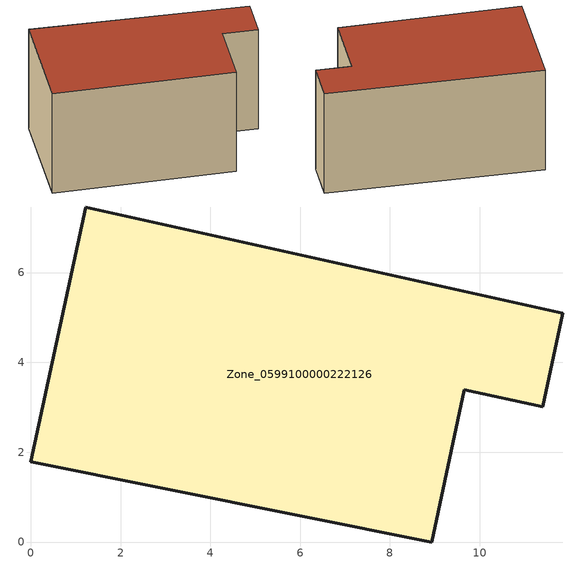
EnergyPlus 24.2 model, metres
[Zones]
Zone_0599100000222126
 floor ground (C_G): 0,1.79 1.22,7.46 11.85,5.09 11.4,3.01 9.66,3.39 8.93,0 z0
 wall outside (C_F): 1.22,7.46 0,1.79 8.93,0 9.66,3.39 11.4,3.01 11.85,5.09 1.22,7.46 z0:5.73
 roof outside (C_R): 11.85,5.09 1.22,7.46 0,1.79 8.93,0 9.66,3.39 11.4,3.01 z5.73
[BUILDING]
Pand.0599100000222126: North Axis=0; Terrain=City; Loads Convergence Tolerance Value=0.04; Temperature Convergence Tolerance Value=0.4; Solar Distribution=FullExterior; Maximum Number of Warmup Days=25; Minimum Number of Warmup Days=1
[Site:Location]
Rotterdam.The.Hague.AP_ZH_NLD Design_Conditions: Latitude=51.96; Longitude=4.45; Time Zone=1; Elevation=-4.5
[SITE:GROUNDTEMPERATURE:BUILDINGSURFACE]
18, 18, 18, 18, 18, 18, 18, 18, 18, 18, 18, 18
[MATERIAL] Thermal Absorptance=0.9; Solar Absorptance=0.7; Visible Absorptance=0.7
Name | Roughness | Thickness | Conductivity | Density | Specific Heat
G.TI.1975-1991 | MediumSmooth | 0.15 | 0.288461 | 540 | 1210
F.TI.1975-1991 | Rough | 0.3 | 0.230769 | 1920 | 840
R.TI.1975-1991 | MediumRough | 0.2 | 0.153846 | 1500 | 1000
[CONSTRUCTION]
C_G: G.TI.1975-1991
C_F: F.TI.1975-1991
C_R: R.TI.1975-1991
[ZONE]
Zone_0599100000222126: Type=1; Multiplier=1; Ceiling Height=Autocalculate; Volume=Autocalculate; Floor Area=autocalculate; Part of Total Floor Area=Yes
[ZONEINFILTRATION:DESIGNFLOWRATE]
Infil_Zone_0599100000222126: Zone or ZoneList or Space or SpaceList=Zone_0599100000222126; Schedule=AlwaysOn; Design Flow Rate Calculation Method=Flow/Area; Flow Rate per Floor Area=0.003; Constant Term Coefficient=1; Temperature Term Coefficient=0; Velocity Term Coefficient=0; Velocity Squared Term Coefficient=0
[HVACTEMPLATE:ZONE:IDEALLOADSAIRSYSTEM]
Zone_0599100000222126: Maximum Heating Supply Air Temperature=50; Minimum Cooling Supply Air Temperature=13; Maximum Heating Supply Air Humidity Ratio=0.0156; Minimum Cooling Supply Air Humidity Ratio=0.0077; Heating Limit=NoLimit; Cooling Limit=NoLimit; Dehumidification Control Type=ConstantSensibleHeatRatio; Cooling Sensible Heat Ratio=0.7; Dehumidification Setpoint=60; Humidification Control Type=None; Humidification Setpoint=30; Outdoor Air Method=None; Outdoor Air Flow Rate per Person=0.00944; Outdoor Air Flow Rate per Zone Floor Area=0; Outdoor Air Flow Rate per Zone=0; Demand Controlled Ventilation Type=None; Outdoor Air Economizer Type=NoEconomizer; Heat Recovery Type=None; Sensible Heat Recovery Effectiveness=0.7; Latent Heat Recovery Effectiveness=0.65
[ZONECONTROL:THERMOSTAT]
ThermostatControl_Zone_0599100000222126: Zone or ZoneList=Zone_0599100000222126; Control Type Schedule=DualSetpointControlType; Control 1=Thermostat_Zone_0599100000222126; Temperature Difference Between Cutout And Setpoint=0
[THERMOSTATSETPOINT:DUALSETPOINT]
Thermostat_Zone_0599100000222126: Heating Setpoint Temperature Schedule=HeatingSetpoint_Zone_0599100000222126; Cooling Setpoint Temperature Schedule=CoolingSetpoint_Zone_0599100000222126
[SCHEDULE:COMPACT]
HeatingSetpoint_Zone_0599100000222126: Through: 12/31, For: AllDays, Until: 24:00, 21
CoolingSetpoint_Zone_0599100000222126: Through: 12/31, For: AllDays, Until: 24:00, 24
DualSetpointControlType: Through: 12/31, For: AllDays, Until: 24:00, 4
AlwaysOn: Through: 12/31, For: AllDays, Until: 24:00, 1
